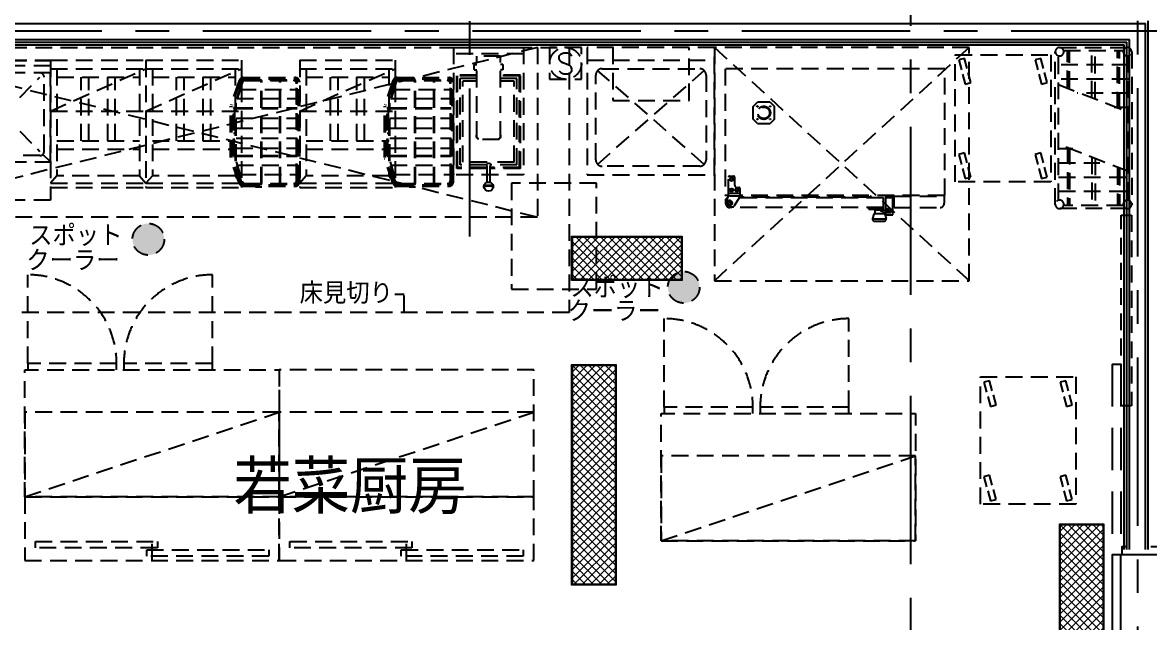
# Model space of a CAD drawing. Extents: x -119186 to 98821, y 1814 to 147180.
# Drawn here: x 26623 to 31935, y 22345 to 25175 of the extents above; entities that cross this region are included whole.
import ezdxf
from ezdxf.enums import TextEntityAlignment as Align

# ---------------------------------------------------------------- set-up
doc = ezdxf.new("R2010")
doc.units = 0
doc.header["$LTSCALE"] = 12.7
doc.header["$MEASUREMENT"] = 0
for name, pattern in [('CENTER', [2, 1.25, -0.25, 0.25, -0.25]), ('HIDDEN', [4.724409, 3.149606, -1.574803]), ('HIDDEN2', [0.1875, 0.125, -0.0625])]:
    doc.linetypes.add(name, pattern=pattern)
for name, color, linetype in [('80_SHELL_TEXT', 7, 'CONTINUOUS'), ('A_建築', 8, 'CONTINUOUS'), ('A_建築（建具）', 2, 'CONTINUOUS'), ('A_建築（新設・仕上げ）', 2, 'CONTINUOUS'), ('A_建築（軽鉄下地）', 8, 'CONTINUOUS'), ('A_通り芯', 8, 'CENTER'), ('冷設', 8, 'HIDDEN')]:
    doc.layers.add(name, color=color, linetype=linetype)
doc.styles.add('KANJI', font='simplex', dxfattribs={"bigfont": 'bigfont'})
doc.styles.get("Standard").update_dxf_attribs({"font": 'txt', "bigfont": 'BIGFONT.SHX'})

msp = doc.modelspace()

# ---------------------------------------------------------------- hatches: boundary and pattern name
at = {"layer": 'A_建築', "linetype": 'Continuous', "lineweight": 0}
h = msp.add_hatch(dxfattribs=at)
h.set_pattern_fill('ANSI37', color=8, scale=220)
h.set_pattern_definition([(45, (3869.274, -6399.344), (-19.445436, 19.445436), []), (135, (3869.274, -6399.344), (-19.445436, -19.445436), [])])
h.paths.add_polyline_path([(29479.19, 24162.84), (29216.23, 24162.84), (29216.23, 23962.84), (29479.19, 23962.84)])
h.paths.add_polyline_path([(29727.23, 24162.84), (29479.19, 24162.84), (29479.19, 23962.84), (29727.23, 23962.84)])
h = msp.add_hatch(dxfattribs=at)
h.set_pattern_fill('ANSI37', color=8, scale=220, angle=90)
h.set_pattern_definition([(135, (59778.415, -2300.17), (-19.445436, -19.445436), []), (225, (59778.415, -2300.17), (19.445436, -19.445436), [])])
h.paths.add_polyline_path([(29216.23, 23309.75), (29216.23, 22525.79), (29416.23, 22525.79), (29416.23, 23309.75)])
h.paths.add_polyline_path([(29216.23, 23557.79), (29216.23, 23309.75), (29416.23, 23309.75), (29416.23, 23557.79)])
h = msp.add_hatch(dxfattribs=at)
h.set_pattern_fill('ANSI37', color=8, scale=220, angle=90)
h.set_pattern_definition([(135, (62077.76, -3052.284), (-19.445436, -19.445436), []), (225, (62077.76, -3052.284), (19.445436, -19.445436), [])])
h.paths.add_polyline_path([(31515.58, 22557.63), (31515.58, 21523.68), (31715.58, 21523.68), (31715.58, 22557.63)])
h.paths.add_polyline_path([(31515.58, 22805.68), (31515.58, 22557.63), (31715.58, 22557.63), (31715.58, 22805.68)])
at = {"layer": '冷設', "linetype": 'HIDDEN2', "ltscale": 50}
h = msp.add_hatch(color=8, dxfattribs=at)
h.dxf.hatch_style = 1
edge = h.paths.add_edge_path()
edge.add_arc((27215.79, 24153.02), 74.65, 0, 360)
h = msp.add_hatch(color=8, dxfattribs=at)
h.dxf.hatch_style = 1
edge = h.paths.add_edge_path()
edge.add_arc((29739.76, 23926.51), 74.65, 0, 360)

# ---------------------------------------------------------------- linework, layer by layer
at = {"layer": 'A_建築', "color": 8, "linetype": 'Continuous', "lineweight": 0}
for points in [[(29211.23, 24167.84), (29732.23, 24167.84), (29732.23, 23957.84), (29211.23, 23957.84)], [(29214.23, 24164.84), (29729.23, 24164.84), (29729.23, 23960.84), (29214.23, 23960.84)], [(29216.23, 24162.84), (29727.23, 24162.84), (29727.23, 23962.84), (29216.23, 23962.84)], [(29211.23, 23562.79), (29421.23, 23562.79), (29421.23, 22520.79), (29211.23, 22520.79)], [(29214.23, 22523.79), (29214.23, 23559.79), (29418.23, 23559.79), (29418.23, 22523.79)], [(29216.23, 22525.79), (29216.23, 23557.79), (29416.23, 23557.79), (29416.23, 22525.79)], [(31510.58, 22810.68), (31720.58, 22810.68), (31720.58, 21518.68), (31510.58, 21518.68)], [(31513.58, 21521.68), (31513.58, 22807.68), (31717.58, 22807.68), (31717.58, 21521.68)], [(31515.58, 21523.68), (31515.58, 22805.68), (31715.58, 22805.68), (31715.58, 21523.68)]]:
    msp.add_lwpolyline(points, close=True, dxfattribs=at)
at = {"layer": 'A_建築（建具）', "color": 8}
msp.add_line((31760.13, 23563.87), (31800.13, 23563.87), dxfattribs=at)
at = {"layer": 'A_建築（建具）', "color": 8, "linetype": 'HIDDEN', "ltscale": 5}
for p, q in [((31760.13, 23563.87), (31760.13, 22738.87)), ((31800.13, 23563.87), (31800.13, 22738.87))]:
    msp.add_line(p, q, dxfattribs=at)
at = {"layer": 'A_建築（建具）', "color": 8, "ltscale": 5}
msp.add_lwpolyline([(31941.63, 22703.87), (32136.63, 22703.87), (32136.63, 22678.87), (32080.63, 22678.87), (32080.63, 22663.87), (31806.63, 22663.87), (31806.63, 22703.87), (31831.63, 22703.87)], dxfattribs=at)
at = {"layer": 'A_建築（建具）', "color": 8}
msp.add_lwpolyline([(31800.13, 22663.87), (31760.13, 22663.87), (31760.13, 21763.87), (31800.13, 21763.87)], close=True, dxfattribs=at)
at = {"layer": 'A_建築（新設・仕上げ）', "color": 8}
for p, q in [((31929.13, 22688.87), (31929.13, 25182.64)), ((24754.7, 25082.64), (31829.13, 25082.64)), ((31829.13, 22688.87), (31829.13, 25082.64)), ((24767.2, 25070.14), (31816.63, 25070.14)), ((31816.63, 22688.87), (31816.63, 25070.14))]:
    msp.add_line(p, q, dxfattribs=at)
at = {"layer": 'A_建築（軽鉄下地）', "color": 8, "ltscale": 50}
for p, q in [((23986.63, 25170.14), (31916.63, 25170.14)), ((31916.63, 22688.87), (31916.63, 25170.14)), ((24061.63, 25095.14), (31841.63, 25095.14)), ((31841.63, 22688.87), (31841.63, 25095.14))]:
    msp.add_line(p, q, dxfattribs=at)
at = {"layer": 'A_通り芯', "color": 8, "ltscale": 50}
for p, q in [((30809.13, 51353.91), (30809.13, 14059.15)), ((28729.13, 29943.85), (28729.13, 24166.65)), ((31879.13, 29945.62), (31879.13, 14059.15)), ((23663.17, 25135.49), (32682.41, 25135.49))]:
    msp.add_line(p, q, dxfattribs=at)
at = {"layer": '冷設', "color": 8, "linetype": 'HIDDEN2', "ltscale": 50}
for p, q in [((29049.63, 25057.64), (25849.63, 24257.64)), ((25849.63, 25057.64), (29049.63, 24257.64)), ((25849.63, 25057.64), (29049.63, 25057.64)), ((25849.63, 25057.64), (29199.63, 25057.64)), ((28654.63, 25057.64), (28654.63, 24457.64)), ((28654.63, 25057.64), (28985.13, 25057.64)), ((28985.13, 25027.64), (28654.63, 25027.64)), ((28985.13, 25057.64), (28985.13, 24457.64)), ((29049.63, 25057.64), (29049.63, 24257.64)), ((29257.64, 25057.64), (29107.64, 25057.64)), ((29107.64, 25057.64), (29107.64, 24907.64)), ((29199.63, 25057.64), (29199.63, 23807.64)), ((29257.64, 24907.64), (29257.64, 25057.64)), ((29285.13, 25057.64), (29285.13, 24457.64)), ((29885.13, 25057.64), (29285.13, 25057.64)), ((29285.13, 25057.64), (29285.13, 24457.64)), ((29765.13, 25057.64), (29405.13, 25057.64)), ((29405.13, 25057.64), (29405.13, 24807.64)), ((29765.13, 24807.64), (29765.13, 25057.64)), ((29885.13, 23957.64), (31085.13, 25057.64)), ((29885.13, 25057.64), (31085.13, 23957.64)), ((29885.13, 25057.64), (29885.13, 23957.64)), ((31085.13, 25057.64), (29885.13, 25057.64)), ((29885.13, 24457.64), (29885.13, 25057.64)), ((31020.13, 24423.76), (31020.13, 25023.76)), ((31020.13, 25023.76), (31470.13, 25023.76)), ((31085.13, 23957.64), (31085.13, 25057.64)), ((31470.13, 25023.76), (31470.13, 24423.76)), ((31491.58, 24314.64), (31491.58, 25037.64)), ((31511.58, 25057.64), (31831.58, 25057.64)), ((31530.95, 25042.64), (31812.22, 25042.64)), ((31548.73, 24869.92), (31548.73, 25042.64)), ((31558.73, 24866.9), (31558.73, 25042.64)), ((31664.08, 24820.63), (31664.08, 25042.64)), ((31679.08, 24816.11), (31679.08, 25042.64)), ((31784.43, 24769.84), (31784.43, 25042.64)), ((31794.43, 24766.82), (31794.43, 25042.64)), ((31851.58, 25037.64), (31851.58, 24314.64)), ((26204.63, 24996.64), (26754.63, 24996.64)), ((26754.63, 24970.8), (26204.63, 24970.8)), ((26205.63, 24997.64), (26754.63, 24997.64)), ((26754.63, 24997.64), (27204.63, 24997.64)), ((26754.63, 24997.64), (26754.63, 24397.64)), ((26754.63, 24996.64), (26754.63, 24337.64)), ((27204.63, 24997.64), (27204.63, 24397.64)), ((27204.63, 24997.64), (27654.63, 24997.64)), ((27204.63, 24997.64), (27204.63, 24397.64)), ((27654.63, 24997.64), (27654.63, 24397.64)), ((27929.63, 24997.64), (28379.63, 24997.64)), ((27929.63, 24997.64), (27929.63, 24397.64)), ((28379.63, 24997.64), (28379.63, 24397.64)), ((28752.38, 24977.27), (28751.13, 24976.02)), ((28751.13, 24953.52), (28751.13, 24976.02)), ((28752.38, 24977.27), (28763.63, 24977.27)), ((28876.13, 25016.82), (28763.63, 25016.82)), ((28763.63, 24630.34), (28763.63, 25016.82)), ((28876.13, 24630.34), (28876.13, 25016.82)), ((28887.38, 24977.27), (28876.13, 24977.27)), ((28887.38, 24977.27), (28888.63, 24976.02)), ((28888.63, 24953.52), (28888.63, 24976.02)), ((29285.13, 24997.64), (29885.13, 24997.64)), ((31063.31, 25006.34), (31036.77, 24999.23)), ((31036.77, 24999.23), (31049.4, 24952.11)), ((31075.93, 24959.22), (31063.31, 25006.34)), ((31422.56, 25006.34), (31396.03, 24999.23)), ((31396.03, 24999.23), (31408.65, 24952.11)), ((31435.19, 24959.22), (31422.56, 25006.34)), ((31506.58, 24337), (31506.58, 25018.27)), ((31836.58, 24975.64), (31506.58, 24975.64)), ((31836.58, 25018.27), (31836.58, 24337)), ((26754.63, 24937.64), (26205.63, 24937.64)), ((26609.2, 24822.21), (26704.63, 24917.64)), ((26724.63, 24567.64), (26724.63, 24917.64)), ((26754.63, 24957.64), (27204.63, 24957.64)), ((26754.63, 24757.64), (27204.63, 24957.64)), ((26754.63, 24517.64), (26754.63, 24937.64)), ((26784.63, 24957.64), (26784.63, 24451.64)), ((26784.63, 24917.64), (27174.63, 24917.64)), ((26899.18, 24617.64), (26899.18, 24917.64)), ((26935.08, 24617.64), (26935.08, 24917.64)), ((27024.18, 24617.64), (27024.18, 24917.64)), ((27060.08, 24617.64), (27060.08, 24917.64)), ((27174.63, 24957.64), (27174.63, 24451.64)), ((27204.63, 24957.64), (27654.63, 24957.64)), ((27204.63, 24757.64), (27654.63, 24957.64)), ((27234.63, 24957.64), (27234.63, 24451.64)), ((27234.63, 24917.64), (27624.63, 24917.64)), ((27349.18, 24617.64), (27349.18, 24917.64)), ((27385.08, 24617.64), (27385.08, 24917.64)), ((27474.18, 24617.64), (27474.18, 24917.64)), ((27510.08, 24617.64), (27510.08, 24917.64)), ((27624.63, 24957.64), (27624.63, 24451.64)), ((27929.63, 24957.64), (28379.63, 24957.64)), ((27929.63, 24757.64), (28379.63, 24957.64)), ((27959.63, 24957.64), (27959.63, 24451.64)), ((27959.63, 24917.64), (28349.63, 24917.64)), ((28074.18, 24617.64), (28074.18, 24917.64)), ((28110.08, 24617.64), (28110.08, 24917.64)), ((28199.18, 24617.64), (28199.18, 24917.64)), ((28235.08, 24617.64), (28235.08, 24917.64)), ((28349.63, 24957.64), (28349.63, 24451.64)), ((28763.63, 24927.27), (28669.63, 24927.27)), ((28669.63, 24487.52), (28669.63, 24927.27)), ((28763.63, 24923.27), (28673.63, 24923.27)), ((28673.63, 24491.52), (28673.63, 24923.27)), ((28751.13, 24953.52), (28752.38, 24952.27)), ((28752.38, 24952.27), (28763.63, 24952.27)), ((28887.38, 24952.27), (28876.13, 24952.27)), ((28970.13, 24927.27), (28876.13, 24927.27)), ((28966.13, 24923.27), (28876.13, 24923.27)), ((28888.63, 24953.52), (28887.38, 24952.27)), ((28966.13, 24491.52), (28966.13, 24923.27)), ((28970.13, 24487.52), (28970.13, 24927.27)), ((29325.13, 24527.64), (29325.13, 24927.64)), ((29333.92, 24506.43), (29836.34, 24948.85)), ((29836.34, 24506.43), (29333.92, 24948.85)), ((29355.13, 24957.64), (29815.13, 24957.64)), ((29845.13, 24927.64), (29845.13, 24527.64)), ((30970.13, 24957.64), (29935.13, 24957.64)), ((29935.13, 24957.64), (29935.13, 24359.64)), ((30970.13, 24359.64), (30970.13, 24957.64)), ((31054.66, 24932.46), (31067.29, 24885.35)), ((31093.82, 24892.46), (31081.2, 24939.57)), ((31413.92, 24932.46), (31426.54, 24885.35)), ((31453.08, 24892.46), (31440.45, 24939.57)), ((27643.35, 24901.21), (27604.63, 24787.72)), ((27649.03, 24899.27), (27610.31, 24785.79)), ((27655.77, 24893.79), (27627.34, 24800.27)), ((27657.99, 24890.79), (27630.27, 24799.61)), ((27663.23, 24915.43), (27908.39, 24915.43)), ((27663.23, 24909.43), (27908.39, 24909.43)), ((27670.12, 24904.43), (27901.07, 24904.43)), ((27672.34, 24901.43), (27899.57, 24901.43)), ((27747.77, 24415.93), (27747.77, 24901.43)), ((27750.77, 24415.93), (27750.77, 24901.43)), ((27836.08, 24415.93), (27836.08, 24901.43)), ((27839.08, 24415.93), (27839.08, 24901.43)), ((27914.57, 24430.93), (27914.57, 24886.43)), ((27917.57, 24429.43), (27917.57, 24887.93)), ((27923.39, 24424.43), (27923.39, 24894.43)), ((27929.39, 24424.43), (27929.39, 24894.43)), ((28368.35, 24901.21), (28329.63, 24787.72)), ((28374.03, 24899.27), (28335.31, 24785.79)), ((28380.77, 24893.79), (28352.34, 24800.27)), ((28382.99, 24890.79), (28355.27, 24799.61)), ((28388.23, 24915.43), (28633.39, 24915.43)), ((28388.23, 24909.43), (28633.39, 24909.43)), ((28395.12, 24904.43), (28626.07, 24904.43)), ((28397.34, 24901.43), (28624.57, 24901.43)), ((28472.77, 24415.93), (28472.77, 24901.43)), ((28475.77, 24415.93), (28475.77, 24901.43)), ((28561.08, 24415.93), (28561.08, 24901.43)), ((28564.08, 24415.93), (28564.08, 24901.43)), ((28639.57, 24430.93), (28639.57, 24886.43)), ((28642.57, 24429.43), (28642.57, 24887.93)), ((28648.39, 24424.43), (28648.39, 24894.43)), ((28654.39, 24424.43), (28654.39, 24894.43)), ((28763.63, 24910.77), (28686.13, 24910.77)), ((28686.13, 24504.02), (28686.13, 24910.77)), ((28763.63, 24898.27), (28698.63, 24898.27)), ((28698.63, 24516.52), (28698.63, 24898.27)), ((28953.63, 24910.77), (28876.13, 24910.77)), ((28941.13, 24898.27), (28876.13, 24898.27)), ((28941.13, 24516.52), (28941.13, 24898.27)), ((28953.63, 24504.02), (28953.63, 24910.77)), ((29107.64, 24907.64), (29257.64, 24907.64)), ((31067.29, 24885.35), (31093.82, 24892.46)), ((31426.54, 24885.35), (31453.08, 24892.46)), ((31836.58, 24908.64), (31506.58, 24908.64)), ((31506.58, 24882.64), (31836.58, 24754.1)), ((27632.25, 24816.43), (27917.57, 24816.43)), ((27645.38, 24859.63), (27917.57, 24859.63)), ((28357.25, 24816.43), (28642.57, 24816.43)), ((28370.38, 24859.63), (28642.57, 24859.63)), ((31836.58, 24841.64), (31594.47, 24841.64)), ((26754.63, 24757.64), (27204.63, 24757.64)), ((27204.63, 24757.64), (27654.63, 24757.64)), ((27603.51, 24537.91), (27603.51, 24780.94)), ((27609.51, 24537.91), (27609.51, 24780.94)), ((27617.27, 24546.93), (27617.27, 24771.93)), ((27617.27, 24759.73), (27626.62, 24759.73)), ((27618.77, 24773.43), (27626.62, 24773.43)), ((27618.77, 24770.43), (27626.62, 24770.43)), ((27620.27, 24548.43), (27620.27, 24770.43)), ((27623.63, 24718.37), (27623.63, 24776.91)), ((27626.62, 24521.88), (27626.62, 24795.47)), ((27629.62, 24522.1), (27629.62, 24795.25)), ((27629.62, 24773.43), (27917.57, 24773.43)), ((27629.62, 24770.43), (27917.57, 24770.43)), ((27929.63, 24757.64), (28379.63, 24757.64)), ((28328.51, 24537.91), (28328.51, 24780.94)), ((28334.51, 24537.91), (28334.51, 24780.94)), ((28342.27, 24546.93), (28342.27, 24771.93)), ((28342.27, 24759.73), (28351.62, 24759.73)), ((28343.77, 24773.43), (28351.62, 24773.43)), ((28343.77, 24770.43), (28351.62, 24770.43)), ((28345.27, 24548.43), (28345.27, 24770.43)), ((28348.63, 24718.37), (28348.63, 24776.91)), ((28351.62, 24521.88), (28351.62, 24795.47)), ((28354.62, 24522.1), (28354.62, 24795.25)), ((28354.62, 24773.43), (28642.57, 24773.43)), ((28354.62, 24770.43), (28642.57, 24770.43)), ((29405.13, 24807.64), (29765.13, 24807.64)), ((30067.13, 24779.64), (30087.13, 24799.64)), ((30067.13, 24719.64), (30067.13, 24779.64)), ((30147.13, 24799.64), (30087.13, 24799.64)), ((30147.13, 24799.64), (30167.13, 24779.64)), ((30167.13, 24719.64), (30167.13, 24779.64)), ((31836.58, 24774.64), (31768.52, 24774.64)), ((27617.27, 24724.33), (27626.62, 24724.33)), ((27629.62, 24724.33), (27917.57, 24724.33)), ((28342.27, 24724.33), (28351.62, 24724.33)), ((28354.62, 24724.33), (28642.57, 24724.33)), ((30087.13, 24699.64), (30067.13, 24719.64)), ((30167.13, 24719.64), (30147.13, 24699.64)), ((26609.2, 24663.07), (26704.63, 24567.64)), ((27617.27, 24688.93), (27626.62, 24688.93)), ((27617.27, 24653.53), (27626.62, 24653.53)), ((27629.62, 24677.13), (27917.57, 24677.13)), ((28342.27, 24688.93), (28351.62, 24688.93)), ((28342.27, 24653.53), (28351.62, 24653.53)), ((28354.62, 24677.13), (28642.57, 24677.13)), ((30087.13, 24699.64), (30147.13, 24699.64)), ((26784.63, 24617.64), (27174.63, 24617.64)), ((27234.63, 24617.64), (27624.63, 24617.64)), ((27617.27, 24618.13), (27626.62, 24618.13)), ((27629.62, 24629.93), (27917.57, 24629.93)), ((27959.63, 24617.64), (28349.63, 24617.64)), ((28342.27, 24618.13), (28351.62, 24618.13)), ((28354.62, 24629.93), (28642.57, 24629.93)), ((28762.38, 24634.77), (28762.38, 24644.77)), ((28762.38, 24634.77), (28763.63, 24633.52)), ((28769.88, 24630.34), (28763.63, 24630.34)), ((28769.88, 24624.09), (28769.88, 24630.34)), ((28869.88, 24624.09), (28769.88, 24624.09)), ((28876.13, 24630.34), (28869.88, 24630.34)), ((28869.88, 24624.09), (28869.88, 24630.34)), ((28877.38, 24634.77), (28876.13, 24633.52)), ((28877.38, 24634.77), (28877.38, 24644.77)), ((31836.58, 24472.64), (31506.58, 24601.17)), ((26704.63, 24547.64), (26254.63, 24547.64)), ((26754.63, 24517.64), (26718.77, 24553.5)), ((26784.63, 24577.64), (27174.63, 24577.64)), ((27234.63, 24577.64), (27624.63, 24577.64)), ((27617.27, 24582.73), (27626.62, 24582.73)), ((27618.77, 24548.43), (27626.62, 24548.43)), ((27618.77, 24545.43), (27626.62, 24545.43)), ((27629.62, 24582.73), (27917.57, 24582.73)), ((27629.62, 24548.43), (27917.57, 24548.43)), ((27629.62, 24545.43), (27917.57, 24545.43)), ((27959.63, 24577.64), (28349.63, 24577.64)), ((28342.27, 24582.73), (28351.62, 24582.73)), ((28343.77, 24548.43), (28351.62, 24548.43)), ((28343.77, 24545.43), (28351.62, 24545.43)), ((28354.62, 24582.73), (28642.57, 24582.73)), ((28354.62, 24548.43), (28642.57, 24548.43)), ((28354.62, 24545.43), (28642.57, 24545.43)), ((31063.31, 24560.23), (31036.77, 24553.12)), ((31036.77, 24553.12), (31049.4, 24506.01)), ((31075.93, 24513.12), (31063.31, 24560.23)), ((31422.56, 24560.23), (31396.03, 24553.12)), ((31396.03, 24553.12), (31408.65, 24506.01)), ((31435.19, 24513.12), (31422.56, 24560.23)), ((31506.58, 24580.64), (31574.64, 24580.64)), ((31548.73, 24588.46), (31548.73, 24312.64)), ((31558.73, 24585.44), (31558.73, 24312.64)), ((26204.63, 24517.64), (26754.63, 24517.64)), ((27643.35, 24417.65), (27604.63, 24531.13)), ((27649.03, 24419.58), (27610.31, 24533.07)), ((27655.44, 24424.63), (27627.34, 24517.08)), ((27630.27, 24517.74), (27657.99, 24426.56)), ((27631.79, 24502.43), (27917.57, 24502.43)), ((28368.35, 24417.65), (28329.63, 24531.13)), ((28374.03, 24419.58), (28335.31, 24533.07)), ((28380.44, 24424.63), (28352.34, 24517.08)), ((28355.27, 24517.74), (28382.99, 24426.56)), ((28356.79, 24502.43), (28642.57, 24502.43)), ((28812.38, 24504.02), (28686.13, 24504.02)), ((28812.38, 24516.52), (28698.63, 24516.52)), ((28812.38, 24505.25), (28812.95, 24508.13)), ((28812.38, 24421.58), (28812.38, 24505.25)), ((28812.95, 24508.13), (28814.57, 24510.56)), ((28814.57, 24510.56), (28817.01, 24512.18)), ((28817.01, 24512.18), (28819.88, 24512.75)), ((28819.88, 24512.75), (28822.74, 24512.18)), ((28822.74, 24512.18), (28825.18, 24510.56)), ((28825.18, 24510.56), (28826.8, 24508.13)), ((28826.8, 24508.13), (28827.38, 24505.25)), ((28941.13, 24516.52), (28827.38, 24516.52)), ((28827.38, 24421.58), (28827.38, 24505.25)), ((28953.63, 24504.02), (28827.38, 24504.02)), ((29815.13, 24497.64), (29355.13, 24497.64)), ((31093.82, 24446.35), (31081.2, 24493.46)), ((31453.08, 24446.35), (31440.45, 24493.46)), ((31506.58, 24513.64), (31700.7, 24513.64)), ((31664.08, 24539.17), (31664.08, 24312.64)), ((31679.08, 24534.64), (31679.08, 24312.64)), ((26784.63, 24451.64), (26754.63, 24417.64)), ((27174.63, 24451.64), (26784.63, 24451.64)), ((27174.63, 24451.64), (27204.63, 24417.64)), ((27234.63, 24451.64), (27204.63, 24417.64)), ((27624.63, 24451.64), (27234.63, 24451.64)), ((27624.63, 24451.64), (27654.63, 24417.64)), ((27644.93, 24459.23), (27917.57, 24459.23)), ((27959.63, 24451.64), (27929.63, 24417.64)), ((28349.63, 24451.64), (27959.63, 24451.64)), ((28349.63, 24451.64), (28379.63, 24417.64)), ((28369.93, 24459.23), (28642.57, 24459.23)), ((28985.13, 24457.64), (28654.63, 24457.64)), ((28812.38, 24487.52), (28669.63, 24487.52)), ((28812.38, 24491.52), (28673.63, 24491.52)), ((28985.13, 24457.64), (28822.25, 24457.64)), ((28966.13, 24491.52), (28827.38, 24491.52)), ((28970.13, 24487.52), (28827.38, 24487.52)), ((29285.13, 24457.64), (29885.13, 24457.64)), ((29950.13, 24357.57), (29950.13, 24445.64)), ((29955.13, 24450.64), (29975.13, 24450.64)), ((29958.63, 24439.39), (29965.13, 24443.14)), ((29958.63, 24431.89), (29958.63, 24439.39)), ((29965.13, 24443.14), (29971.63, 24439.39)), ((29971.63, 24431.89), (29971.63, 24439.39)), ((29980.13, 24407.64), (29980.13, 24445.64)), ((31054.66, 24486.35), (31067.29, 24439.24)), ((31067.29, 24439.24), (31093.82, 24446.35)), ((31413.92, 24486.35), (31426.54, 24439.24)), ((31426.54, 24439.24), (31453.08, 24446.35)), ((31506.58, 24446.64), (31836.58, 24446.64)), ((31784.43, 24488.37), (31784.43, 24312.64)), ((31794.43, 24485.36), (31794.43, 24312.64)), ((26754.63, 24417.64), (27204.63, 24417.64)), ((26754.63, 24397.64), (27204.63, 24397.64)), ((27204.63, 24417.64), (27654.63, 24417.64)), ((27204.63, 24397.64), (27654.63, 24397.64)), ((27663.23, 24409.43), (27908.39, 24409.43)), ((27663.23, 24403.43), (27908.39, 24403.43)), ((27671.23, 24412.93), (27901.07, 24412.93)), ((27672.34, 24415.93), (27899.57, 24415.93)), ((27720.13, 24399.64), (27750.13, 24399.64)), ((27929.63, 24417.64), (28379.63, 24417.64)), ((27929.63, 24397.64), (28379.63, 24397.64)), ((28388.23, 24409.43), (28633.39, 24409.43)), ((28388.23, 24403.43), (28633.39, 24403.43)), ((28396.23, 24412.93), (28626.07, 24412.93)), ((28397.34, 24415.93), (28624.57, 24415.93)), ((28445.13, 24399.64), (28475.13, 24399.64)), ((28797.38, 24403.12), (28797.53, 24403.79)), ((28797.38, 24399.5), (28797.38, 24403.12)), ((28797.39, 24399.29), (28797.46, 24400)), ((28797.66, 24398.57), (28797.39, 24399.29)), ((28797.46, 24400), (28797.88, 24400.72)), ((28797.53, 24403.79), (28797.98, 24404.46)), ((28798.27, 24397.87), (28797.66, 24398.57)), ((28797.88, 24400.72), (28798.63, 24401.41)), ((28797.98, 24404.46), (28798.73, 24405.11)), ((28799.8, 24392.63), (28798.02, 24400.87)), ((28798.22, 24404.68), (28799.11, 24408.44)), ((28798.63, 24401.41), (28799.7, 24402.07)), ((28798.73, 24405.11), (28799.77, 24405.73)), ((28799.11, 24408.44), (28800.67, 24411.95)), ((28799.7, 24402.07), (28801.08, 24402.7)), ((28799.77, 24405.73), (28801.08, 24406.32)), ((28804.57, 24385.69), (28799.8, 24392.63)), ((28800.67, 24411.95), (28802.86, 24415.12)), ((28801.08, 24406.32), (28802.64, 24406.86)), ((28801.08, 24402.7), (28802.75, 24403.27)), ((28802.64, 24406.86), (28804.44, 24407.35)), ((28802.75, 24403.27), (28804.68, 24403.79)), ((28802.86, 24415.12), (28805.59, 24417.84)), ((28804.44, 24407.35), (28806.44, 24407.79)), ((28811.61, 24381.07), (28804.57, 24385.69)), ((28804.68, 24403.79), (28806.83, 24404.24)), ((28805.59, 24417.84), (28808.77, 24420)), ((28806.44, 24407.79), (28808.63, 24408.16)), ((28806.83, 24404.24), (28809.2, 24404.62)), ((28808.63, 24408.16), (28810.96, 24408.47)), ((28808.77, 24420), (28812.29, 24421.56)), ((28809.2, 24404.62), (28811.72, 24404.92)), ((28810.96, 24408.47), (28813.42, 24408.7)), ((28811.72, 24404.92), (28814.37, 24405.14)), ((28812.29, 24421.56), (28816.04, 24422.43)), ((28813.42, 24408.7), (28815.97, 24408.85)), ((28814.37, 24405.14), (28817.1, 24405.27)), ((28815.97, 24408.85), (28818.57, 24408.94)), ((28816.04, 24422.43), (28819.87, 24422.6)), ((28817.1, 24405.27), (28819.88, 24405.32)), ((28818.57, 24408.94), (28821.18, 24408.94)), ((28819.88, 24405.32), (28822.65, 24405.27)), ((28819.89, 24422.6), (28823.71, 24422.43)), ((28821.18, 24408.94), (28823.78, 24408.85)), ((28822.65, 24405.27), (28825.38, 24405.14)), ((28823.71, 24422.43), (28827.46, 24421.55)), ((28823.78, 24408.85), (28826.33, 24408.7)), ((28825.38, 24405.14), (28828.03, 24404.92)), ((28826.33, 24408.7), (28828.79, 24408.47)), ((28827.46, 24421.55), (28830.98, 24420)), ((28828.03, 24404.92), (28830.55, 24404.62)), ((28835.18, 24385.69), (28828.14, 24381.07)), ((28828.79, 24408.47), (28831.13, 24408.16)), ((28830.55, 24404.62), (28832.91, 24404.24)), ((28830.98, 24420), (28834.16, 24417.83)), ((28831.13, 24408.16), (28833.31, 24407.79)), ((28832.91, 24404.24), (28835.08, 24403.79)), ((28833.31, 24407.79), (28835.32, 24407.35)), ((28834.16, 24417.83), (28836.88, 24415.12)), ((28835.08, 24403.79), (28837.01, 24403.27)), ((28839.95, 24392.63), (28835.18, 24385.69)), ((28835.32, 24407.35), (28837.11, 24406.86)), ((28836.88, 24415.12), (28839.07, 24411.95)), ((28837.01, 24403.27), (28838.67, 24402.7)), ((28837.11, 24406.86), (28838.68, 24406.32)), ((28838.67, 24402.7), (28840.05, 24402.07)), ((28838.68, 24406.32), (28839.98, 24405.73)), ((28839.07, 24411.95), (28840.63, 24408.44)), ((28841.74, 24400.87), (28839.95, 24392.63)), ((28839.98, 24405.73), (28841.02, 24405.11)), ((28840.05, 24402.07), (28841.13, 24401.41)), ((28840.63, 24408.44), (28841.53, 24404.68)), ((28841.02, 24405.11), (28841.77, 24404.46)), ((28841.13, 24401.41), (28841.88, 24400.72)), ((28842.08, 24398.57), (28841.48, 24397.87)), ((28841.77, 24404.46), (28842.22, 24403.79)), ((28841.88, 24400.72), (28842.29, 24400)), ((28842.36, 24399.29), (28842.08, 24398.57)), ((28842.22, 24403.79), (28842.38, 24403.12)), ((28842.29, 24400), (28842.36, 24399.29)), ((28842.38, 24399.5), (28842.38, 24403.12)), ((29327.81, 24417.23), (28927.81, 24417.23)), ((28927.81, 24417.23), (28927.81, 23917.23)), ((29327.81, 23917.23), (29327.81, 24417.23)), ((29958.63, 24431.89), (29965.13, 24428.14)), ((29958.63, 24389.39), (29965.13, 24393.14)), ((29958.63, 24381.89), (29958.63, 24389.39)), ((29965.13, 24428.14), (29971.63, 24431.89)), ((29965.13, 24393.14), (29971.63, 24389.39)), ((29971.63, 24381.89), (29971.63, 24389.39)), ((29983.63, 24389.39), (29990.13, 24393.14)), ((29983.63, 24381.89), (29983.63, 24389.39)), ((29990.13, 24397.64), (30000.13, 24397.64)), ((29990.13, 24393.14), (29996.63, 24389.39)), ((29996.63, 24381.89), (29996.63, 24389.39)), ((30005.13, 24358.41), (30005.13, 24392.64)), ((31470.13, 24423.76), (31020.13, 24423.76)), ((31470.13, 24423.76), (31470.13, 24423.76)), ((26754.63, 24337.64), (26204.63, 24337.64)), ((26754.63, 24337.64), (26204.63, 24337.64)), ((26754.63, 24337.64), (26360.26, 24337.64)), ((28819.88, 24379.45), (28811.61, 24381.07)), ((28828.14, 24381.07), (28819.88, 24379.45)), ((29950.13, 24359.64), (29935.13, 24359.64)), ((29937.13, 24340.14), (29944.63, 24347.64)), ((29937.13, 24340.14), (29937.13, 24322.64)), ((29940.85, 24332.43), (29949.42, 24353.85)), ((29944.63, 24347.64), (29946.93, 24347.64)), ((29955.13, 24370.64), (30000.07, 24370.64)), ((29955.13, 24358.64), (29999.43, 24358.64)), ((29958.63, 24381.89), (29965.13, 24378.14)), ((29965.13, 24378.14), (29971.63, 24381.89)), ((30003.71, 24353.26), (29978.04, 24310.49)), ((29983.63, 24381.89), (29990.13, 24378.14)), ((29990.13, 24378.14), (29996.63, 24381.89)), ((30681.13, 24347.64), (30000.33, 24347.64)), ((30619.63, 24351.14), (30002.43, 24351.14)), ((30970.13, 24359.64), (30005.13, 24359.64)), ((30619.94, 24351.73), (30624.13, 24359.64)), ((30620.05, 24350.63), (30622.49, 24347.64)), ((30682.13, 24303.64), (30682.13, 24346.64)), ((30693.13, 24358.14), (30726.13, 24358.14)), ((30693.13, 24294.64), (30693.13, 24358.14)), ((30693.13, 24350.14), (30726.13, 24350.14)), ((30726.13, 24268.14), (30726.13, 24358.14)), ((30732.13, 24303.64), (30732.13, 24355.64)), ((30733.13, 24356.64), (30733.13, 24359.64)), ((30733.13, 24356.64), (30967.13, 24356.64)), ((30967.13, 24356.64), (30967.13, 24359.64)), ((30968.13, 24355.64), (30968.13, 24322.64)), ((31506.58, 24379.64), (31836.58, 24379.64)), ((29940.13, 24328.71), (29940.13, 24320.64)), ((29948.63, 24327.39), (29955.13, 24331.14)), ((29948.63, 24319.89), (29948.63, 24327.39)), ((29948.63, 24319.89), (29955.13, 24316.14)), ((29955.13, 24331.14), (29961.63, 24327.39)), ((29955.13, 24316.14), (29961.63, 24319.89)), ((29955.13, 24305.64), (29969.47, 24305.64)), ((30681.13, 24302.64), (29957.13, 24302.64)), ((29961.63, 24319.89), (29961.63, 24327.39)), ((30611.63, 24302.64), (30682.13, 24302.64)), ((30611.63, 24295.64), (30611.63, 24302.64)), ((30611.63, 24295.64), (30672.63, 24295.64)), ((30642.13, 24274.64), (30642.13, 24295.64)), ((30642.13, 24291.64), (30669.66, 24291.64)), ((30669.26, 24290.14), (30706.13, 24290.14)), ((30669.66, 24290.14), (30669.66, 24295.64)), ((30672.63, 24300.14), (30682.13, 24300.14)), ((30672.63, 24300.14), (30672.63, 24295.64)), ((30672.63, 24299.14), (30679.59, 24299.14)), ((30672.66, 24290.14), (30672.66, 24299.14)), ((30679.59, 24290.14), (30679.59, 24299.14)), ((30682.13, 24290.14), (30682.13, 24302.64)), ((30693.13, 24298.64), (30716.13, 24298.64)), ((30693.13, 24294.64), (30716.13, 24294.64)), ((30706.13, 24279.14), (30706.13, 24290.14)), ((30716.13, 24279.14), (30716.13, 24298.64)), ((30733.13, 24302.64), (30948.13, 24302.64)), ((31831.58, 24297.64), (31511.58, 24297.64)), ((31812.22, 24312.64), (31530.95, 24312.64)), ((29049.63, 24257.64), (25849.63, 24257.64)), ((30629.63, 24248.64), (30694.63, 24248.64)), ((30636.05, 24271.1), (30630.07, 24251.57)), ((30639.63, 24238.64), (30684.63, 24238.64)), ((30640.83, 24274.64), (30683.43, 24274.64)), ((30682.13, 24274.64), (30682.13, 24279.14)), ((30682.13, 24279.14), (30716.13, 24279.14)), ((30688.21, 24271.1), (30694.19, 24251.57)), ((30693.13, 24268.14), (30693.13, 24279.14)), ((30693.13, 24268.14), (30726.13, 24268.14)), ((31801.44, 23366.67), (31801.44, 24266.67)), ((31801.44, 24266.67), (31851.44, 24266.67)), ((31851.44, 24266.67), (31851.44, 23366.67)), ((26648.13, 23567.64, -800), (26648.13, 23985.64, -800)), ((27518.13, 23567.64, -800), (27518.13, 23985.64, -800)), ((28927.81, 23917.23), (29327.81, 23917.23)), ((29885.13, 23957.64), (31085.13, 23957.64)), ((28421.82, 23893.03), (28377.91, 23893.03)), ((28421.82, 23807.64), (28421.82, 23893.03)), ((29199.63, 23807.64), (25849.63, 23807.64)), ((29648.13, 23360.64, -800), (29648.13, 23778.64, -800)), ((30518.13, 23360.64, -800), (30518.13, 23778.64, -800)), ((27066.13, 23567.64, -800), (26648.13, 23567.64, -800)), ((26648.13, 23567.64, -800), (26648.13, 23537.64, -800)), ((27066.13, 23537.64, -800), (27066.13, 23567.64, -800)), ((27518.13, 23567.64, -800), (27100.13, 23567.64, -800)), ((27100.13, 23567.64, -800), (27100.13, 23537.64, -800)), ((27518.13, 23537.64, -800), (27518.13, 23567.64, -800)), ((29033.13, 23537.64), (27833.13, 23537.64)), ((27833.13, 23537.64), (27833.13, 22937.64)), ((29033.13, 22937.64), (29033.13, 23537.64)), ((31138.41, 22903.29), (31138.41, 23503.29)), ((31138.41, 23503.29), (31588.41, 23503.29)), ((31181.59, 23485.87), (31155.05, 23478.76)), ((31194.21, 23438.75), (31181.59, 23485.87)), ((31540.84, 23485.87), (31514.31, 23478.76)), ((31553.47, 23438.75), (31540.84, 23485.87)), ((31588.41, 23503.29), (31588.41, 22903.29)), ((31155.05, 23478.76), (31167.68, 23431.64)), ((31514.31, 23478.76), (31526.93, 23431.64)), ((31172.94, 23411.99), (31185.57, 23364.88)), ((31212.1, 23371.99), (31199.48, 23419.1)), ((31532.2, 23411.99), (31544.82, 23364.88)), ((31571.36, 23371.99), (31558.73, 23419.1)), ((26633.13, 22937.64), (27833.13, 23337.64)), ((27833.13, 23337.64), (26633.13, 23337.64)), ((26633.13, 23337.64), (26633.13, 22937.64)), ((27833.13, 22937.64), (29033.13, 23337.64)), ((27833.13, 22937.64), (27833.13, 23337.64)), ((29033.13, 23337.64), (27833.13, 23337.64)), ((27833.13, 23337.64), (27833.13, 22937.64)), ((29033.13, 22937.64), (29033.13, 23337.64)), ((30066.13, 23360.64, -800), (29648.13, 23360.64, -800)), ((29648.13, 23360.64, -800), (29648.13, 23330.64, -800)), ((30066.13, 23330.64, -800), (30066.13, 23360.64, -800)), ((30518.13, 23360.64, -800), (30100.13, 23360.64, -800)), ((30100.13, 23360.64, -800), (30100.13, 23330.64, -800)), ((30518.13, 23330.64, -800), (30518.13, 23360.64, -800)), ((31185.57, 23364.88), (31212.1, 23371.99)), ((31544.82, 23364.88), (31571.36, 23371.99)), ((31851.44, 23366.67), (31801.44, 23366.67)), ((29633.13, 22730.64), (30833.13, 23130.64)), ((30833.13, 23130.64), (29633.13, 23130.64)), ((29633.13, 23130.64), (29633.13, 22730.64)), ((30833.13, 22730.64), (30833.13, 23130.64)), ((31181.59, 23039.76), (31155.05, 23032.65)), ((31155.05, 23032.65), (31167.68, 22985.54)), ((31194.21, 22992.65), (31181.59, 23039.76)), ((31540.84, 23039.76), (31514.31, 23032.65)), ((31514.31, 23032.65), (31526.93, 22985.54)), ((31553.47, 22992.65), (31540.84, 23039.76)), ((31172.94, 22965.88), (31185.57, 22918.77)), ((31212.1, 22925.88), (31199.48, 22972.99)), ((31532.2, 22965.88), (31544.82, 22918.77)), ((31571.36, 22925.88), (31558.73, 22972.99)), ((26633.13, 22937.64), (27833.13, 22937.64)), ((27833.13, 22937.64, -4000), (26633.13, 22937.64, -4000)), ((26633.13, 22937.64, -4000), (26633.13, 22637.64, -4000)), ((27833.13, 22937.64), (29033.13, 22937.64)), ((27833.13, 22937.64), (29033.13, 22937.64)), ((29033.13, 22937.64, -4000), (27833.13, 22937.64, -4000)), ((27833.13, 22937.64, -4000), (27833.13, 22637.64, -4000)), ((27833.13, 22637.64, -4000), (27833.13, 22937.64, -4000)), ((29033.13, 22637.64, -4000), (29033.13, 22937.64, -4000)), ((31588.41, 22903.29), (31138.41, 22903.29)), ((31185.57, 22918.77), (31212.1, 22925.88)), ((31544.82, 22918.77), (31571.36, 22925.88)), ((31588.41, 22903.29), (31588.41, 22903.29)), ((27233.13, 22637.64, -3961), (27233.13, 22747.64, -3961)), ((28433.13, 22637.64, -3961), (28433.13, 22747.64, -3961)), ((26683.13, 22727.64, -3961), (27258.13, 22727.64, -3961)), ((26683.13, 22697.64, -3961), (26683.13, 22727.64, -3961)), ((27258.13, 22697.64, -3961), (26683.13, 22697.64, -3961)), ((27208.13, 22687.64, -3961), (27783.13, 22687.64, -3961)), ((27208.13, 22657.64, -3961), (27208.13, 22687.64, -3961)), ((27258.13, 22727.64, -3961), (27258.13, 22697.64, -3961)), ((27783.13, 22687.64, -3961), (27783.13, 22657.64, -3961)), ((27883.13, 22727.64, -3961), (28458.13, 22727.64, -3961)), ((27883.13, 22697.64, -3961), (27883.13, 22727.64, -3961)), ((28458.13, 22697.64, -3961), (27883.13, 22697.64, -3961)), ((28408.13, 22687.64, -3961), (28983.13, 22687.64, -3961)), ((28408.13, 22657.64, -3961), (28408.13, 22687.64, -3961)), ((28458.13, 22727.64, -3961), (28458.13, 22697.64, -3961)), ((28983.13, 22687.64, -3961), (28983.13, 22657.64, -3961)), ((29633.13, 22730.64), (30833.13, 22730.64)), ((26633.13, 22637.64, -4000), (27833.13, 22637.64, -4000)), ((27783.13, 22657.64, -3961), (27208.13, 22657.64, -3961)), ((27833.13, 22637.64, -4000), (29033.13, 22637.64, -4000)), ((28983.13, 22657.64, -3961), (28408.13, 22657.64, -3961))]:
    msp.add_line(p, q, dxfattribs=at)
for centre, radius in [((29182.64, 24982.64), 75), ((30087.08, 24779.69), 2), ((30117.13, 24749.64), 31), ((30117.13, 24749.64), 30.25), ((30117.13, 24749.64), 27.25), ((30147.18, 24779.69), 2), ((30087.08, 24719.59), 2), ((30147.18, 24719.59), 2), ((29965.13, 24435.64), 6.5), ((29965.13, 24385.64), 6.5), ((29990.13, 24385.64), 6.5), ((29955.13, 24323.64), 12.5), ((29955.13, 24323.64), 7.7), ((29955.13, 24323.64), 6.5), ((27215.79, 24153.02), 74.65), ((29739.76, 23926.51), 74.65)]:
    msp.add_circle(centre, radius, dxfattribs=at)
for centre, radius, start, end in [((31511.58, 25037.64, 10), 20, 180, 90), ((31511.58, 25037.64, 10), 20, 90, 180), ((31831.58, 25037.64, 10), 20, 90, 0), ((31831.58, 25037.64, 10), 20, 0, 90), ((26704.63, 24917.64), 20, 0, 90), ((29355.13, 24927.64), 30, 90, 180), ((29815.13, 24927.64), 30, 0, 90), ((27663.23, 24894.43), 21, 90, 161.1611), ((27663.23, 24894.43), 15, 90, 161.1611), ((27670.12, 24889.43), 15, 90, 163.08903), ((27672.34, 24886.43), 15, 90, 163.08903), ((27899.57, 24886.43), 15, 0.00001, 89.99999), ((27901.07, 24887.93), 16.5, 0, 90), ((27908.39, 24894.43), 21, 0, 90), ((27908.39, 24894.43), 15, 0, 90), ((28388.23, 24894.43), 21, 90, 161.1611), ((28388.23, 24894.43), 15, 90, 161.1611), ((28395.12, 24889.43), 15, 90, 163.08903), ((28397.34, 24886.43), 15, 90, 163.08903), ((28624.57, 24886.43), 15, 0.00001, 89.99999), ((28626.07, 24887.93), 16.5, 0, 90), ((28633.39, 24894.43), 21, 0, 90), ((28633.39, 24894.43), 15, 0, 90), ((27618.77, 24771.93), 1.5, 90, 270), ((27625.63, 24776.91), 2, 120, 180.00002), ((28343.77, 24771.93), 1.5, 90, 270), ((28350.63, 24776.91), 2, 120, 180.00002), ((27625.63, 24718.37), 2, 180.00002, 240), ((28350.63, 24718.37), 2, 180.00002, 240), ((26704.63, 24567.64), 20, 270, 0.00001), ((27618.77, 24546.93), 1.5, 90, 270), ((28343.77, 24546.93), 1.5, 90, 270), ((29355.13, 24527.64), 30, 180, 270), ((29815.13, 24527.64), 30, 270, 0), ((29955.13, 24445.64), 5, 90, 180), ((29960.13, 24435.64), 4.5, 92.60393, 267.39644), ((29970.13, 24435.64), 4.5, 272.59722, 87.40239), ((29975.13, 24445.64), 5, 0, 90), ((27663.23, 24424.43), 21, 198.8389, 270), ((27663.23, 24424.43), 15, 198.8389, 270), ((27671.23, 24429.43), 16.5, 196.91097, 270), ((27672.34, 24430.93), 15, 196.91097, 270), ((27899.57, 24430.93), 15, 270, 0.00001), ((27901.07, 24429.43), 16.5, 270, 0.00001), ((27908.39, 24424.43), 21, 270, 0.00001), ((27908.39, 24424.43), 15, 270, 0.00001), ((28388.23, 24424.43), 21, 198.8389, 270), ((28388.23, 24424.43), 15, 198.8389, 270), ((28396.23, 24429.43), 16.5, 196.91097, 270), ((28397.34, 24430.93), 15, 196.91097, 270), ((28624.57, 24430.93), 15, 270, 0.00001), ((28626.07, 24429.43), 16.5, 270, 0.00001), ((28633.39, 24424.43), 21, 270, 0.00001), ((28633.39, 24424.43), 15, 270, 0.00001), ((29960.13, 24385.64), 4.5, 92.60903, 267.39764), ((29970.13, 24385.64), 4.5, 272.59222, 87.40111), ((29990.13, 24407.64), 10, 180, 270), ((29985.13, 24385.64), 4.5, 92.60924, 267.39742), ((29995.13, 24385.64), 4.5, 272.592, 87.40132), ((30000.13, 24392.64), 5, 0, 90), ((29950.13, 24328.71), 10, 158.19859, 180), ((29940.13, 24357.57), 10, 338.19854, 0.00001), ((29955.13, 24328.64), 8, 55.77166, 124.22994), ((29995.13, 24358.41), 10, 329.03628, 0.00001), ((30620.82, 24351.26), 1, 152.10271, 219.28941), ((30681.13, 24346.64), 1, 0, 90), ((30733.13, 24355.64), 1, 90, 179.99999), ((30967.13, 24355.64), 1, 0, 90), ((31511.58, 24317.64, 10), 20, 270, 180), ((31831.58, 24317.64, 10), 20, 0, 270), ((29957.13, 24322.64), 20, 180, 270), ((29955.13, 24320.64), 15, 180, 270), ((29955.13, 24318.64), 8, 235.77007, 304.2278), ((29969.47, 24315.64), 10, 270, 329.03619), ((30669.26, 24288.64), 1.5, 90, 247.93355), ((30623.87, 24197.86), 100, 54.37064, 63.50245), ((30681.13, 24303.64), 1, 270, 0.00001), ((30689.13, 24288.64), 1.5, 90, 256.19802), ((30655.6, 24192.84), 100, 59.64888, 70.62683), ((30733.13, 24303.64), 1, 179.99999, 270), ((30948.13, 24322.64), 20, 270, 0.00001), ((31511.58, 24317.64, 10), 20, 180, 270), ((31831.58, 24317.64, 10), 20, 270, 0), ((30639.63, 24248.64), 10, 162.98202, 270), ((30640.83, 24269.64), 5, 90, 162.98202), ((30683.43, 24269.64), 5, 17.01798, 90), ((30684.63, 24248.64), 10, 270, 17.01797), ((26648.13, 23567.64, -800), 418, 355.88432, 90), ((27518.13, 23567.64, -800), 418, 90, 184.11568), ((29648.13, 23360.64, -800), 418, 355.88432, 90), ((30518.13, 23360.64, -800), 418, 90, 184.11568)]:
    msp.add_arc(centre, radius, start, end, dxfattribs=at)
for points in [[(27833.13, 22937.64), (26633.13, 22937.64), (26633.13, 23537.64), (27833.13, 23537.64)], [(30833.13, 22730.64), (29633.13, 22730.64), (29633.13, 23330.64), (30833.13, 23330.64)]]:
    msp.add_3dface(points, dxfattribs=at)

# ---------------------------------------------------------------- texts
at = {"layer": '80_SHELL_TEXT', "color": 8}
msp.add_text('若菜厨房', height=250, dxfattribs=at).set_placement((27616.6, 23108.35), align=Align.TOP_LEFT)
at = {"layer": '冷設', "color": 8, "linetype": 'HIDDEN2', "ltscale": 50, "style": 'KANJI'}
msp.add_text('S', height=100, rotation=180, dxfattribs=at).set_placement((29182.64, 24982.64), align=Align.MIDDLE)
at = {"layer": '冷設', "color": 8, "linetype": 'HIDDEN2', "ltscale": 50}
for s, p in [('スポット', (26653.7, 24120.17, 23.12)), ('クーラー', (26640.36, 24002.68, 23.12)), ('スポット', (29205.27, 23874.37, 23.12)), ('床見切り', (27929.01, 23848.6, 23.12)), ('クーラー', (29191.94, 23763.16, 23.12))]:
    msp.add_text(s, height=100, rotation=360, dxfattribs=at).set_placement(p)
at = {"layer": '冷設', "color": 8, "linetype": 'HIDDEN2', "ltscale": 50, "text_generation_flag": 2, "flags": 1}
for tag in ['O_MODEL', 'N_MODEL', 'N_NAME', 'N_WDS', 'N_DDS', 'N_HDS', 'N_BDS']:
    msp.add_attdef(tag, text='', height=0.1, rotation=90, dxfattribs=at).set_placement((30970.13, 24957.64), align=Align.MIDDLE)

doc.saveas('drawing.dxf')
